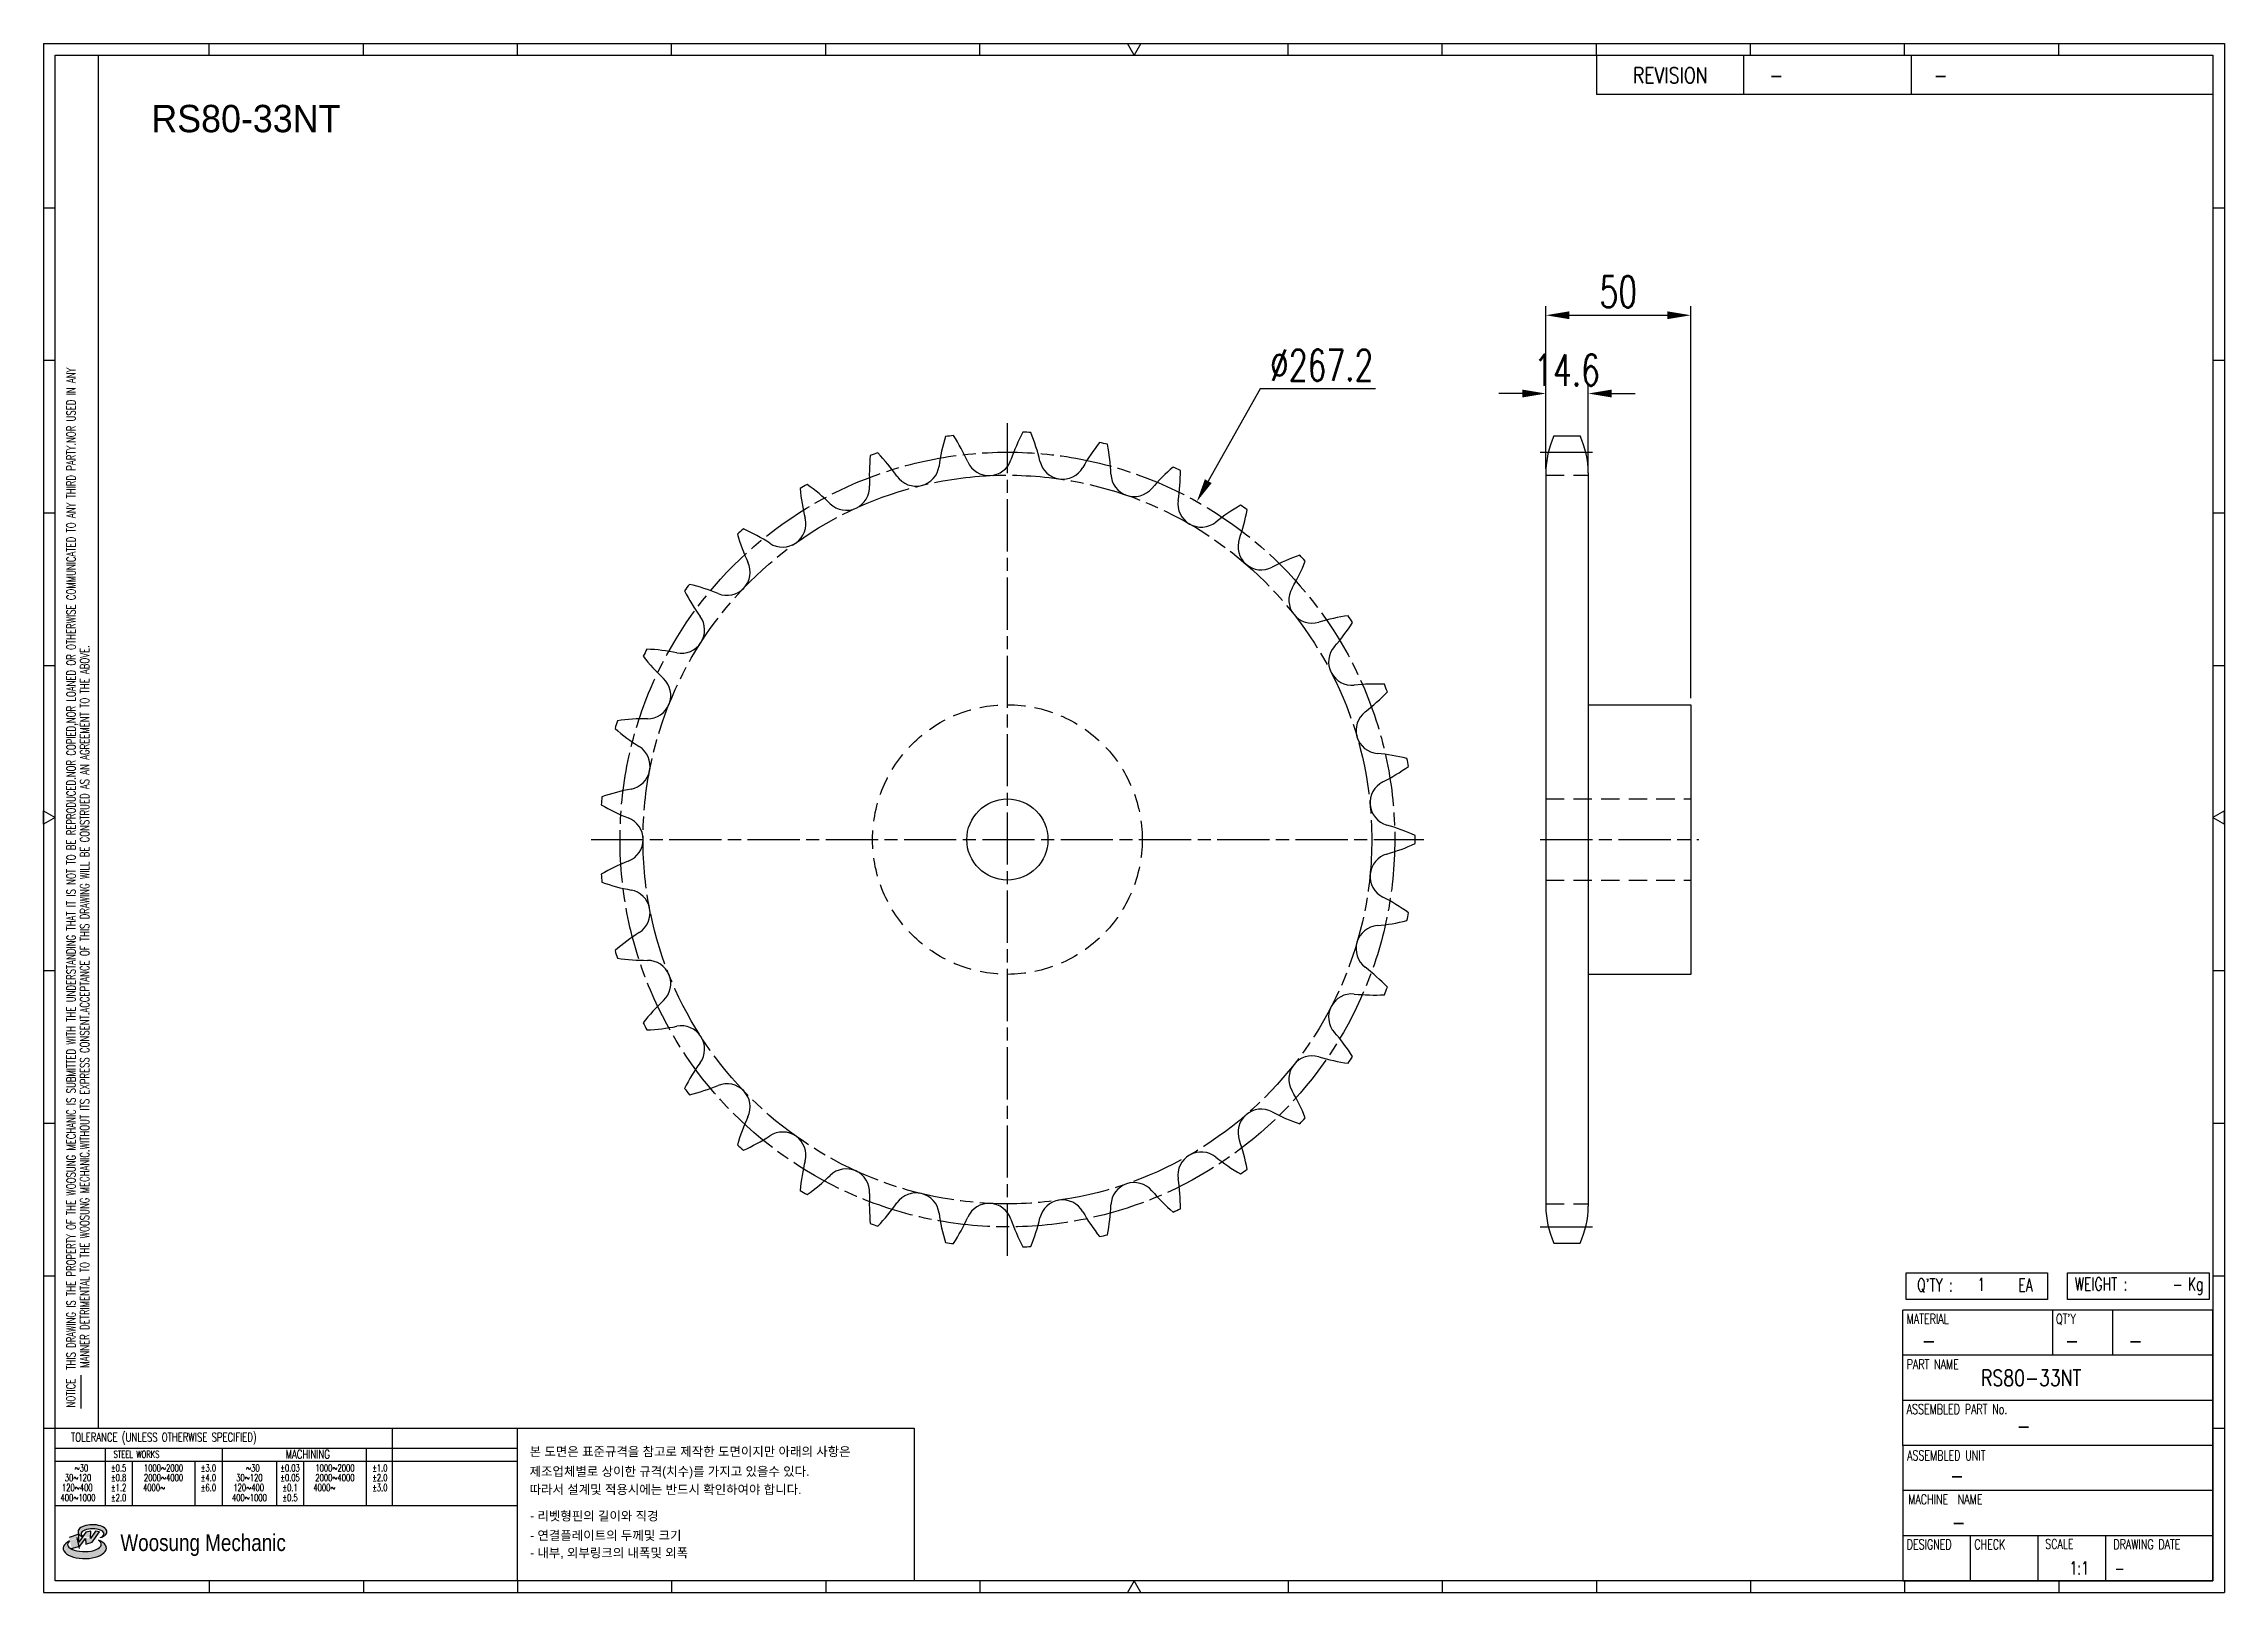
# Model space of a CAD drawing. Header units: millimetres. Extents: x 26966 to 27718, y 34 to 568.
import ezdxf
from ezdxf.enums import TextEntityAlignment as Align

# ---------------------------------------------------------------- set-up
doc = ezdxf.new("R2010")
doc.units = ezdxf.units.MM
for name, pattern in [('AM_ISO08W050', [18, 12, -1.5, 3, -1.5]), ('AM_ISO08W050x2', [9, 6, -0.75, 1.5, -0.75]), ('HIDDEN', [9.525, 6.35, -3.175])]:
    doc.linetypes.add(name, pattern=pattern)
doc.layers.get('Defpoints').update_dxf_attribs({"color": 80})
doc.layers.add('CL2', color=4, linetype='AM_ISO08W050', lineweight=25)
for name, color, linetype in [('HL', 2, 'HIDDEN'), ('LOGO', 7, 'Continuous'), ('S-DIM', 7, 'Continuous'), ('TITLE', 7, 'Continuous')]:
    doc.layers.add(name, color=color, linetype=linetype)
doc.styles.add('HAN', font='ROMANS.shx', dxfattribs={"width": 0.7, "bigfont": 'whgtxt.shx'})
doc.styles.add('HKD_ST2', font='romans.shx', dxfattribs={"width": 0.7, "height": 4, "bigfont": '@extfont2.shx'})
doc.styles.add('HSG', font='SIMPLEX.shx', dxfattribs={"width": 0.7, "bigfont": 'HSG.shx'})
doc.styles.add('MtXpl_', font='Gulim.ttf')
doc.styles.add('SLDTEXTSTYLE4', font='arial.ttf', dxfattribs={"width": 0.8})
doc.dimstyles.new('APP23', dxfattribs={"dimscale": 4.5, "dimtxt": 2.4, "dimasz": 1.8, "dimexe": 0.7, "dimexo": 0.5, "dimgap": 0.6, "dimtad": 1, "dimtoh": 1, "dimdec": 1, "dimrnd": 0.01, "dimzin": 9, "dimdsep": 46, "dimtxsty": 'HSG', "dimcen": 0, "dimclrd": 1, "dimclre": 1, "dimclrt": 256, "dimazin": 2, "dimtp": 1, "dimtm": 1, "dimtfac": 0.5, "dimtdec": 1, "dimtix": 1, "dimtofl": 0, "dimtmove": 0, "dimatfit": 3, "dimfxl": 0, "dimtvp": 1, "dimtolj": 2, "dimlwd": -1, "dimlwe": -1, "dimarcsym": 0})

# ---------------------------------------------------------------- blocks, each defined once
blk = doc.blocks.new('MASTER')
at = {"layer": 'LOGO'}
h = blk.add_hatch(color=10, dxfattribs=at)
h.paths.add_polyline_path([(1.544, 35.177), (1.554, 34.966), (1.779, 35.034), (2.054, 35.422), (1.908, 35.446), (1.728, 35.167), (1.741, 35.439), (1.547, 35.405), (1.292, 35.041), (1.295, 35.33), (0.943, 35.208), (1.03, 34.8), (1.336, 34.885)])
edge = h.paths.add_edge_path()
edge.add_ellipse((1.795, 35.421), major_axis=(-0.53, 0), ratio=0.487785, start_angle=122.36065, end_angle=403.39574)
edge.add_line((1.411, 35.244), (1.419, 35.261))
edge.add_ellipse((1.798, 35.344), major_axis=(-0.423, 0), ratio=0.444396, start_angle=131.58977, end_angle=386.19408, ccw=False)
edge = h.paths.add_edge_path()
edge.add_ellipse((1.512, 34.815), major_axis=(-0.793, 0), ratio=0.480113, start_angle=314.67633, end_angle=590.85213)
edge.add_ellipse((1.501, 34.958), major_axis=(-0.62, 0), ratio=0.43311, start_angle=331.7024, end_angle=574.42495, ccw=False)
at = {"color": 140}
for p, q in [((0, 90.118), (80.15, 90.118)), ((0, 90.118), (0, 33.191)), ((80.15, 90.118), (80.15, 33.191)), ((57.068, 89.693), (57.068, 88.246)), ((62.47, 89.693), (62.47, 88.246)), ((68.635, 89.693), (68.635, 88.246)), ((79.725, 88.246), (57.068, 88.246)), ((68.449, 43.961), (68.449, 44.936)), ((68.449, 44.936), (73.654, 44.936)), ((73.654, 44.936), (73.654, 43.961)), ((74.39, 43.961), (74.39, 44.936)), ((74.39, 44.936), (79.595, 44.936)), ((79.595, 44.936), (79.595, 43.961)), ((68.336, 38.59), (68.336, 43.563)), ((79.725, 43.563), (68.336, 43.563)), ((73.654, 43.961), (68.449, 43.961)), ((73.827, 43.563), (73.827, 41.905)), ((79.595, 43.961), (74.39, 43.961)), ((76.037, 43.563), (76.037, 41.905)), ((79.725, 38.59), (79.725, 43.563)), ((79.725, 41.905), (68.336, 41.905)), ((79.725, 40.248), (68.336, 40.248)), ((68.336, 38.59), (68.336, 33.616)), ((79.725, 38.59), (68.336, 38.59)), ((79.725, 33.616), (79.725, 38.59)), ((79.725, 36.932), (68.336, 36.932)), ((79.725, 35.274), (68.336, 35.274)), ((70.822, 33.616), (70.822, 35.274)), ((73.309, 33.616), (73.309, 35.274)), ((75.796, 33.616), (75.796, 35.274)), ((0, 33.191), (80.15, 33.191)), ((68.336, 33.616), (79.725, 33.616))]:
    blk.add_line(p, q, dxfattribs=at)
for p, q in [((6.089, 89.693), (6.089, 90.118)), ((11.753, 89.693), (11.753, 90.118)), ((17.418, 89.693), (17.418, 90.118)), ((23.082, 89.693), (23.082, 90.118)), ((28.746, 89.693), (28.746, 90.118)), ((34.411, 89.693), (34.411, 90.118)), ((45.739, 89.693), (45.739, 90.118)), ((51.404, 89.693), (51.404, 90.118)), ((57.068, 89.693), (57.068, 90.118)), ((62.732, 89.693), (62.732, 90.118)), ((68.397, 89.693), (68.397, 90.118)), ((74.061, 89.693), (74.061, 90.118)), ((0, 84.085), (0.425, 84.085)), ((79.725, 84.085), (80.15, 84.085)), ((0, 78.478), (0.425, 78.478)), ((79.725, 78.478), (80.15, 78.478)), ((0, 72.87), (0.425, 72.87)), ((79.725, 72.87), (80.15, 72.87)), ((0, 67.262), (0.425, 67.262)), ((79.725, 67.262), (80.15, 67.262)), ((0, 56.047), (0.425, 56.047)), ((79.725, 56.047), (80.15, 56.047)), ((0, 50.439), (0.425, 50.439)), ((79.725, 50.439), (80.15, 50.439)), ((0, 44.832), (0.425, 44.832)), ((79.725, 44.832), (80.15, 44.832)), ((1.377, 39.947), (1.377, 41.174)), ((0, 39.224), (0.425, 39.224)), ((79.725, 39.224), (80.15, 39.224)), ((6.089, 33.616), (6.089, 33.191)), ((11.753, 33.616), (11.753, 33.191)), ((17.418, 33.616), (17.418, 33.191)), ((23.082, 33.616), (23.082, 33.191)), ((28.746, 33.616), (28.746, 33.191)), ((34.411, 33.616), (34.411, 33.191)), ((45.739, 33.616), (45.739, 33.191)), ((51.404, 33.616), (51.404, 33.191)), ((57.068, 33.616), (57.068, 33.191)), ((62.732, 33.616), (62.732, 33.191)), ((68.397, 33.616), (68.397, 33.191)), ((74.061, 33.616), (74.061, 33.191))]:
    blk.add_line(p, q)
at = {"color": 2}
for p, q in [((2.017, 39.224), (2.017, 89.693)), ((0.425, 39.224), (17.418, 39.224)), ((0.425, 38.487), (17.418, 38.487)), ((2.257, 38.487), (2.257, 36.382)), ((6.557, 38.5), (6.557, 36.382)), ((11.857, 38.487), (11.857, 36.382)), ((12.816, 39.224), (12.816, 36.382)), ((17.418, 33.616), (17.418, 39.224)), ((0.425, 38.012), (17.418, 38.012)), ((3.257, 38.012), (3.257, 36.382)), ((5.557, 38.012), (5.557, 36.382)), ((8.557, 38.012), (8.557, 36.382)), ((9.557, 38.026), (9.557, 36.382)), ((0.425, 36.382), (17.418, 36.382))]:
    blk.add_line(p, q, dxfattribs=at)
for points in [[(40.075, 89.693), (39.83, 90.118), (40.32, 90.118)], [(0.425, 61.679), (0, 61.433), (0, 61.924)], [(79.725, 61.679), (80.15, 61.433), (80.15, 61.924)], [(40.075, 33.616), (39.83, 33.191), (40.32, 33.191)]]:
    blk.add_lwpolyline(points, close=True)
at = {"color": 140}
blk.add_lwpolyline([(0.425, 89.693), (79.725, 89.693), (79.725, 33.616), (0.425, 33.616)], close=True, dxfattribs=at)
at = {"layer": 'LOGO'}
for p, q in [((1.295, 35.33), (0.943, 35.208)), ((1.547, 35.405), (1.292, 35.041)), ((1.292, 35.041), (1.295, 35.33)), ((1.741, 35.439), (1.547, 35.405)), ((1.908, 35.446), (1.728, 35.167)), ((1.728, 35.167), (1.741, 35.439)), ((1.779, 35.034), (2.054, 35.422)), ((2.054, 35.422), (1.908, 35.446)), ((1.03, 34.8), (1.336, 34.885)), ((1.224, 35.208), (1.311, 34.8)), ((1.224, 35.208), (1.224, 35.208)), ((1.336, 34.885), (1.544, 35.177)), ((1.419, 35.261), (1.411, 35.244)), ((1.544, 35.177), (1.554, 34.966)), ((1.554, 34.966), (1.779, 35.034))]:
    blk.add_line(p, q, dxfattribs=at)
for centre, major_axis, ratio, start_param, end_param in [((1.795, 35.421), (-0.53, 0), 0.487785, 2.135596, 7.040584), ((1.798, 35.344), (-0.423, 0), 0.444396, 2.296675, 6.740358), ((1.512, 34.815), (-0.793, 0), 0.480113, 5.492138, 10.312315), ((1.501, 34.958), (-0.62, 0), 0.43311, 5.789299, 10.025607)]:
    blk.add_ellipse(centre, major_axis=major_axis, ratio=ratio, start_param=start_param, end_param=end_param, dxfattribs=at)
for s, height, style, width, p in [('REVISION', 0.5806, 'HAN', 0.8, (58.415, 88.664)), ('-', 0.581, 'HAN', 0.8, (63.426, 88.664)), ('-', 0.581, 'HAN', 0.8, (69.468, 88.664)), ("Q'TY : ", 0.4746, 'HKD_ST2', 0.7, (68.857, 44.253)), ('1', 0.475, 'HKD_ST2', 0.7, (71.071, 44.275)), ('EA', 0.4746, 'HKD_ST2', 0.7, (72.578, 44.253)), ('WEIGHT : ', 0.4746, 'HKD_ST2', 0.7, (74.65, 44.286)), ('Kg', 0.4746, 'HKD_ST2', 0.7, (78.807, 44.286)), ('-', 0.581, 'HAN', 0.8, (69.029, 42.157)), ('-', 0.581, 'HAN', 0.8, (74.289, 42.157)), ('-', 0.581, 'HAN', 0.8, (76.623, 42.157)), ('-', 0.581, 'HAN', 0.8, (72.515, 39.013)), ('-', 0.581, 'HAN', 0.8, (70.067, 37.189)), ('-', 0.581, 'HAN', 0.8, (70.126, 35.48)), ('1:1', 0.4746, 'HKD_ST2', 0.7, (74.458, 33.848)), ('-', 0.475, 'HKD_ST2', 0.7, (76.112, 33.837))]:
    blk.add_text(s, height=height, dxfattribs=dict(style=style, width=width)).set_placement(p)
at = {"color": 6, "style": 'HKD_ST2', "width": 0.7}
for s, p in [(' THIS DRAWING IS THE PROPERTY OF THE WOOSUNG MECHANIC IS SUBMITTED WITH THE UNDERSTANDING THAT IT IS NOT TO BE REPRODUCED.NOR COPIED,NOR LOANED OR OTHERWISE COMMUNICATED TO ANY THIRD PARTY.NOR USED IN ANY', (1.173, 41.217)), ('MANNER DETRIMENTAL TO THE WOOSUNG MECHANIC.WITHOUT ITS EXPRESS CONSENT.ACCEPTANCE OF THIS DRAWING WILL BE CONSTRUED AS AN AGREEMENT TO THE ABOVE.', (1.672, 41.447))]:
    blk.add_text(s, height=0.326266, rotation=90, dxfattribs=at).set_placement(p)
at = {"style": 'HKD_ST2', "width": 0.7}
blk.add_text('-', height=0.475, dxfattribs=at).set_placement((78.613, 44.286), align=Align.RIGHT)
at = {"color": 254, "style": 'HKD_ST2', "width": 0.7}
for s, height, p in [('MATERIAL', 0.3651, (68.474, 43.425)), ("QT'Y", 0.3651, (73.965, 43.425)), ('PART NAME', 0.3651, (68.474, 41.756)), ('ASSEMBLED PART No.', 0.36511, (68.474, 40.109)), ('ASSEMBLED UNIT', 0.36511, (68.49, 38.408)), ('MACHINE  NAME', 0.36511, (68.532, 36.794)), ('DESIGNED', 0.3651, (68.474, 35.136)), ('CHECK', 0.3651, (70.961, 35.136)), ('SCALE', 0.3651, (73.566, 35.153)), ('DRAWING DATE', 0.36511, (76.071, 35.141))]:
    blk.add_text(s, height=height, dxfattribs=at).set_placement(p, align=Align.TOP_LEFT)
at = {"style": 'HKD_ST2', "width": 0.7}
blk.add_text('NOTICE', height=0.3263, rotation=90, dxfattribs=at).set_placement((1.163, 39.988))
blk.add_text('TOLERANCE (UNLESS OTHERWISE SPECIFIED)', height=0.32627, dxfattribs=at).set_placement((4.417, 38.896), align=Align.MIDDLE_CENTER)
at = {"color": 4, "style": 'HKD_ST2', "width": 0.7}
for s, height, p in [('%%12630', 0.261, (1.389, 37.762)), ('1000%%1262000', 0.26101, (4.407, 37.762)), ('%%12630', 0.261, (7.689, 37.762)), ('1000%%1262000', 0.26101, (10.707, 37.762)), ('120%%126400', 0.26101, (1.237, 37.045)), ('30%%126120', 0.261, (1.263, 37.411)), ('4000%%126', 0.261, (4.061, 37.045)), ('2000%%1264000', 0.26101, (4.407, 37.411)), ('120%%126400', 0.26101, (7.537, 37.045)), ('30%%126120', 0.261, (7.563, 37.411)), ('4000%%126', 0.261, (10.321, 37.045)), ('2000%%1264000', 0.26101, (10.707, 37.411)), ('400%%1261000', 0.26101, (1.263, 36.67)), ('400%%1261000', 0.26101, (7.563, 36.67))]:
    blk.add_text(s, height=height, dxfattribs=at).set_placement(p, align=Align.MIDDLE_CENTER)
for s, height, p in [('%%P0.5', 0.261, (2.757, 37.762)), ('STEEL WORKS', 0.26101, (3.416, 38.268)), ('%%P3.0', 0.261, (6.057, 37.762)), ('%%P0.03', 0.261, (9.057, 37.762)), ('MACHINING', 0.3263, (9.707, 38.27)), ('%%P1.0', 0.261, (12.357, 37.762)), ('%%P0.8', 0.261, (2.757, 37.411)), ('%%P1.2', 0.261, (2.757, 37.045)), ('%%P4.0', 0.261, (6.057, 37.411)), ('%%P6.0', 0.261, (6.057, 37.045)), ('%%P0.05', 0.261, (9.057, 37.411)), ('%%P0.1', 0.261, (9.057, 37.045)), ('%%P2.0', 0.261, (12.357, 37.411)), ('%%P3.0', 0.261, (12.357, 37.045)), ('%%P2.0', 0.261, (2.757, 36.67)), ('%%P0.5', 0.261, (9.057, 36.67))]:
    blk.add_text(s, height=height, dxfattribs=at).set_placement(p, align=Align.MIDDLE)
at = {"color": 1, "style": 'SLDTEXTSTYLE4', "width": 0.8}
blk.add_text('Woosung Mechanic', height=0.61957, dxfattribs=at).set_placement((2.822, 34.711))
blk = doc.blocks.new('*D2')
at = {"layer": 'Defpoints', "color": 0, "transparency": 16777216}
for p in [(27498.33, 447.11), (27483.73, 418.92), (27498.33, 418.92)]:
    blk.add_point(p, dxfattribs=at)
at = {"layer": 'S-DIM', "color": 1, "transparency": 16777216}
for p, q in [((27475.63, 447.11), (27467.53, 447.11)), ((27483.73, 421.17), (27483.73, 450.26)), ((27498.33, 421.17), (27498.33, 450.26)), ((27506.43, 447.11), (27514.53, 447.11))]:
    blk.add_line(p, q, dxfattribs=at)
for points in [[(27475.63, 448.46), (27475.63, 445.76), (27483.73, 447.11)], [(27506.43, 448.46), (27506.43, 445.76), (27498.33, 447.11)]]:
    blk.add_solid(points, dxfattribs=at)
at = {"layer": 'S-DIM', "transparency": 16777216, "insert": (27491.03, 455.21), "char_height": 10.8, "attachment_point": 5, "style": 'HSG'}
blk.add_mtext('\\A2;14.6', dxfattribs=at)
blk = doc.blocks.new('*D3')
at = {"layer": 'Defpoints', "color": 0, "transparency": 16777216}
for p in [(27533.73, 474.11), (27483.73, 418.92), (27533.73, 339.76)]:
    blk.add_point(p, dxfattribs=at)
at = {"layer": 'S-DIM', "color": 1, "transparency": 16777216}
for p, q in [((27483.73, 421.17), (27483.73, 477.26)), ((27491.83, 474.11), (27525.63, 474.11)), ((27533.73, 342.01), (27533.73, 477.26))]:
    blk.add_line(p, q, dxfattribs=at)
for points in [[(27491.83, 475.46), (27491.83, 472.76), (27483.73, 474.11)], [(27525.63, 475.46), (27525.63, 472.76), (27533.73, 474.11)]]:
    blk.add_solid(points, dxfattribs=at)
at = {"layer": 'S-DIM', "transparency": 16777216, "insert": (27508.73, 482.21), "char_height": 10.8, "attachment_point": 5, "style": 'HSG'}
blk.add_mtext('\\A2;50', dxfattribs=at)
blk = doc.blocks.new('*D4')
at = {"layer": 'Defpoints', "color": 0, "transparency": 16777216}
for p in [(27363.33, 409.81), (27232.69, 176.71)]:
    blk.add_point(p, dxfattribs=at)
at = {"layer": 'S-DIM', "color": 1, "transparency": 16777216}
for p, q in [((27385.17, 448.78), (27367.29, 416.87)), ((27424.95, 448.78), (27385.17, 448.78))]:
    blk.add_line(p, q, dxfattribs=at)
blk.add_solid([(27366.11, 417.53), (27368.47, 416.21), (27363.33, 409.81)], dxfattribs=at)
at = {"layer": 'S-DIM', "transparency": 16777216, "insert": (27406.41, 456.88), "char_height": 10.8, "attachment_point": 5, "style": 'HSG'}
blk.add_mtext('\\A2;∅267.2', dxfattribs=at)

msp = doc.modelspace()

# ---------------------------------------------------------------- linework, layer by layer
for p, q in [((27486.53, 432.47), (27495.53, 432.47)), ((27483.73, 419.77), (27483.73, 166.74)), ((27498.33, 419.77), (27498.33, 166.74)), ((27498.33, 339.76), (27533.73, 339.76)), ((27533.73, 339.76), (27533.73, 246.76)), ((27533.73, 246.76), (27498.33, 246.76)), ((27486.53, 154.04), (27495.53, 154.04))]:
    msp.add_line(p, q)
at = {"color": 140}
msp.add_lwpolyline([(27129.05, 90.19), (27265.87, 90.19), (27265.87, 37.56), (27129.05, 37.56)], close=True, dxfattribs=at)
msp.add_circle((27298.01, 293.26), 14)
for centre, radius, start, end in [((27340.53, 413.13), 66.7, 163.34512, 172.27273), ((27298.01, 293.26), 140.62, 97.61908, 98.74456), ((27223.44, 396.29), 66.7, 24.09091, 33.01852), ((27362.45, 402.92), 66.7, 152.43603, 161.36364), ((27298.01, 293.26), 140.62, 86.70999, 87.83547), ((27244.29, 408.54), 66.7, 13.18182, 22.10943), ((27382.04, 388.74), 66.7, 141.52694, 150.45455), ((27298.01, 293.26), 140.62, 75.8009, 76.92638), ((27267.08, 416.63), 66.7, 2.27273, 11.20034), ((27513.93, 419.77), 30.2, 155.13196, 180), ((27468.13, 419.77), 30.2, 0, 24.86804), ((27317.08, 419.01), 66.7, 174.25421, 183.18182), ((27298.01, 293.26), 140.62, 108.52817, 109.65365), ((27205.29, 380.32), 66.7, 35, 43.92761), ((27266.49, 423.17), 8.02, 215, 352.27273), ((27291.65, 426.79), 8.02, 204.09091, 341.36364), ((27317.04, 425.58), 8.02, 193.18182, 330.45455), ((27398.59, 371.11), 66.7, 130.61785, 139.54545), ((27298.01, 293.26), 140.62, 64.89181, 66.01729), ((27298.01, 293.26), 140.62, 119.43726, 120.56274), ((27292.93, 420.34), 66.7, 185.1633, 194.09091), ((27190.49, 361.2), 66.7, 45.90909, 54.8367), ((27242.48, 414.86), 8.02, 225.90909, 3.18182), ((27341.73, 419.59), 8.02, 182.27273, 319.54545), ((27290.99, 420.25), 66.7, 351.36364, 0.29124), ((27364.85, 409.03), 8.02, 171.36364, 308.63636), ((27411.5, 350.67), 66.7, 119.70876, 128.63636), ((27315.15, 419.29), 66.7, 340.45455, 349.38215), ((27298.01, 293.26), 140.62, 53.98271, 55.10819), ((27298.01, 293.26), 140.62, 130.34635, 131.47183), ((27179.57, 339.62), 66.7, 56.81818, 65.74579), ((27220.47, 402.15), 8.02, 236.81818, 14.09091), ((27268.97, 417.09), 66.7, 196.07239, 205), ((27385.56, 394.29), 8.02, 160.45455, 297.72727), ((27420.32, 328.15), 66.7, 108.79966, 117.72727), ((27298.01, 293.26), 140.62, 43.07362, 44.1991), ((27201.26, 385.51), 8.02, 247.72727, 25), ((27338.69, 413.77), 66.7, 329.54545, 338.47306), ((27298.01, 293.26), 140.62, 141.25544, 142.38092), ((27246.06, 409.35), 66.7, 206.98148, 215.90909), ((27172.94, 316.37), 66.7, 67.72727, 76.65488), ((27403.09, 375.9), 8.02, 149.54545, 286.81818), ((27185.55, 365.53), 8.02, 258.63636, 35.90909), ((27424.71, 304.38), 66.7, 97.89057, 106.81818), ((27298.01, 293.26), 140.62, 32.16453, 33.29001), ((27360.76, 403.89), 66.7, 318.63636, 327.56397), ((27298.01, 293.26), 140.62, 152.16453, 153.29001), ((27225.03, 397.43), 66.7, 217.89057, 226.81818), ((27170.83, 292.28), 66.7, 78.63636, 87.56397), ((27416.83, 354.52), 8.02, 138.63636, 275.90909), ((27173.9, 342.94), 8.02, 269.54545, 46.81818), ((27424.53, 280.2), 66.7, 86.98148, 95.90909), ((27298.01, 293.26), 140.62, 21.25544, 22.38092), ((27380.56, 390.02), 66.7, 307.72727, 316.65488), ((27298.01, 293.26), 140.62, 163.07362, 164.1991), ((27206.64, 381.73), 66.7, 228.79966, 237.72727), ((27173.31, 268.23), 66.7, 89.54545, 98.47306), ((27426.28, 330.92), 8.02, 127.72727, 265), ((27166.74, 318.56), 8.02, 280.45455, 57.72727), ((27419.77, 256.49), 66.7, 76.07239, 85), ((27397.38, 372.64), 66.7, 296.81818, 305.74579), ((27298.01, 293.26), 140.62, 10.34635, 11.47183), ((27180.3, 245.08), 66.7, 100.45455, 109.38215), ((27431.09, 305.97), 8.02, 116.81818, 254.09091), ((27298.01, 293.26), 140.62, 173.98271, 175.10819), ((27191.54, 362.84), 66.7, 239.70876, 248.63636), ((27164.33, 293.26), 8.02, 291.36364, 68.63636), ((27410.61, 234.11), 66.7, 65.1633, 74.09091), ((27298.01, 293.26), 140.62, 359.43726, 0.56274), ((27431.09, 280.55), 8.02, 105.90909, 243.18182), ((27410.61, 352.4), 66.7, 285.90909, 294.8367), ((27191.54, 223.68), 66.7, 111.36364, 120.29124), ((27298.01, 293.26), 140.62, 184.89181, 186.01729), ((27180.3, 341.43), 66.7, 250.61785, 259.54545), ((27166.74, 267.96), 8.02, 302.27273, 79.54545), ((27397.38, 213.87), 66.7, 54.25421, 63.18182), ((27426.28, 255.59), 8.02, 95, 232.27273), ((27419.77, 330.03), 66.7, 275, 283.92761), ((27298.01, 293.26), 140.62, 348.52817, 349.65365), ((27206.64, 204.78), 66.7, 122.27273, 131.20034), ((27298.01, 293.26), 140.62, 195.8009, 196.92638), ((27173.31, 318.29), 66.7, 261.52694, 270.45455), ((27173.9, 243.57), 8.02, 313.18182, 90.45455), ((27380.56, 196.5), 66.7, 43.34512, 52.27273), ((27298.01, 293.26), 140.62, 337.61908, 338.74456), ((27225.03, 189.09), 66.7, 133.18182, 142.10943), ((27416.83, 232), 8.02, 84.09091, 221.36364), ((27424.53, 306.32), 66.7, 264.09091, 273.01852), ((27298.01, 293.26), 140.62, 206.70999, 207.83547), ((27170.83, 294.23), 66.7, 272.43603, 281.36364), ((27185.55, 220.98), 8.02, 324.09091, 101.36364), ((27360.76, 182.63), 66.7, 32.43603, 41.36364), ((27403.09, 210.62), 8.02, 73.18182, 210.45455), ((27424.71, 282.14), 66.7, 253.18182, 262.10943), ((27298.01, 293.26), 140.62, 326.70999, 327.83547), ((27246.06, 177.16), 66.7, 144.09091, 153.01852), ((27298.01, 293.26), 140.62, 217.61908, 218.74456), ((27172.94, 270.15), 66.7, 283.34512, 292.27273), ((27201.26, 201), 8.02, 335, 112.27273), ((27338.69, 172.75), 66.7, 21.52694, 30.45455), ((27268.97, 169.43), 66.7, 155, 163.92761), ((27385.56, 192.23), 8.02, 62.27273, 199.54545), ((27420.32, 258.36), 66.7, 242.27273, 251.20034), ((27298.01, 293.26), 140.62, 315.8009, 316.92638), ((27179.57, 246.89), 66.7, 294.25421, 303.18182), ((27220.47, 184.36), 8.02, 345.90909, 123.18182), ((27315.15, 167.23), 66.7, 10.61785, 19.54545), ((27298.01, 293.26), 140.62, 228.52817, 229.65365), ((27292.93, 166.17), 66.7, 165.90909, 174.8367), ((27364.85, 177.48), 8.02, 51.36364, 188.63636), ((27411.5, 235.85), 66.7, 231.36364, 240.29124), ((27190.49, 225.32), 66.7, 305.1633, 314.09091), ((27242.48, 171.65), 8.02, 356.81818, 134.09091), ((27341.73, 166.93), 8.02, 40.45455, 177.72727), ((27290.99, 166.26), 66.7, 359.70876, 8.63636), ((27298.01, 293.26), 140.62, 304.89181, 306.01729), ((27298.01, 293.26), 140.62, 239.43726, 240.56274), ((27317.08, 167.51), 66.7, 176.81818, 185.74579), ((27205.29, 206.2), 66.7, 316.07239, 325), ((27266.49, 163.34), 8.02, 7.72727, 145), ((27291.65, 159.72), 8.02, 18.63636, 155.90909), ((27317.04, 160.93), 8.02, 29.54545, 166.81818), ((27267.08, 169.89), 66.7, 348.79966, 357.72727), ((27398.59, 215.4), 66.7, 220.45455, 229.38215), ((27298.01, 293.26), 140.62, 293.98271, 295.10819), ((27513.93, 166.74), 30.2, 180, 204.86804), ((27468.13, 166.74), 30.2, 335.13196, 0), ((27298.01, 293.26), 140.62, 250.34635, 251.47183), ((27340.53, 173.39), 66.7, 187.72727, 196.65488), ((27223.44, 190.22), 66.7, 326.98148, 335.90909), ((27362.45, 183.6), 66.7, 198.63636, 207.56397), ((27244.29, 177.97), 66.7, 337.89057, 346.81818), ((27382.04, 197.78), 66.7, 209.54545, 218.47306), ((27298.01, 293.26), 140.62, 261.25544, 262.38092), ((27298.01, 293.26), 140.62, 272.16453, 273.29001), ((27298.01, 293.26), 140.62, 283.07362, 284.1991)]:
    msp.add_arc(centre, radius, start, end)
at = {"layer": 'CL2', "linetype": 'AM_ISO08W050x2', "ltscale": 3}
for p, q in [((27298.01, 149.64), (27298.01, 436.88)), ((27481.79, 426.86), (27500.27, 426.86)), ((27154.39, 293.26), (27441.63, 293.26)), ((27481.79, 293.26), (27536.54, 293.26)), ((27481.79, 159.65), (27500.27, 159.65))]:
    msp.add_line(p, q, dxfattribs=at)
for radius in [133.61, 125.67]:
    msp.add_circle((27298.01, 293.26), radius, dxfattribs=at)
at = {"layer": 'HL', "linetype": 'HIDDEN'}
for p, q in [((27483.73, 418.92), (27498.33, 418.92)), ((27483.73, 307.26), (27533.73, 307.26)), ((27483.73, 279.26), (27533.73, 279.26)), ((27483.73, 167.59), (27498.33, 167.59))]:
    msp.add_line(p, q, dxfattribs=at)
msp.add_circle((27298.01, 293.26), 46.5, dxfattribs=at)

# ---------------------------------------------------------------- block references
at = {"color": 140, "xscale": 9.384517237515507, "yscale": 9.384517237515507, "zscale": 9.384517237515507}
msp.add_blockref('MASTER', (26965.59, -277.91), dxfattribs=at)

# ---------------------------------------------------------------- texts
at = {"style": 'HAN', "width": 0.8}
msp.add_text('RS80-33NT', height=5.449, dxfattribs=at).set_placement((27633.83, 104.84))
at = {"color": 140, "style": 'MtXpl_'}
for s, p in [('본 도면은 표준규격을 참고로 제작한 도면이지만 아래의 사항은', (27133.21, 80.6)), ('제조업체별로 상이한 규격(치수)를 가지고 있을수 있다.', (27133.21, 73.75)), ('따라서 설계및 적용시에는 반드시 확인하여야 합니다.', (27133.21, 67.51)), ('- 리벳형핀의 길이와 직경', (27133.38, 58.37)), ('- 연결플레이트의 두께및 크기', (27133.38, 51.67)), ('- 내부, 외부링크의 내폭및 외폭', (27133.38, 45.66))]:
    msp.add_text(s, height=3.148, dxfattribs=at).set_placement(p)
at = {"layer": 'TITLE', "color": 254, "style": 'MtXpl_'}
msp.add_text('RS80-33NT', height=9.444, dxfattribs=at).set_placement((27002.75, 537.23))

# ---------------------------------------------------------------- dimensions: what is measured, and where the dimension line sits
at = {"layer": 'S-DIM'}
dim = msp.add_linear_dim(base=(27533.73, 474.11), p1=(27483.73, 418.92), p2=(27533.73, 339.76), dimstyle='APP23', dxfattribs=at)
dim.commit()
dim.dimension.update_dxf_attribs({"geometry": '*D3', "text_midpoint": (27508.73, 482.21)})
dim = msp.add_diameter_dim_2p(p1=(27232.69, 176.71), p2=(27363.33, 409.81), dimstyle='APP23', dxfattribs=at)
dim.commit()
dim.dimension.update_dxf_attribs({"geometry": '*D4', "text_midpoint": (27406.41, 448.78), "dimtype": 131})
dim = msp.add_linear_dim(base=(27498.33, 447.11), p1=(27483.73, 418.92), p2=(27498.33, 418.92), dimstyle='APP23', dxfattribs=at)
dim.commit()
dim.dimension.update_dxf_attribs({"geometry": '*D2', "text_midpoint": (27491.03, 447.11), "dimtype": 128})

doc.saveas('drawing.dxf')
